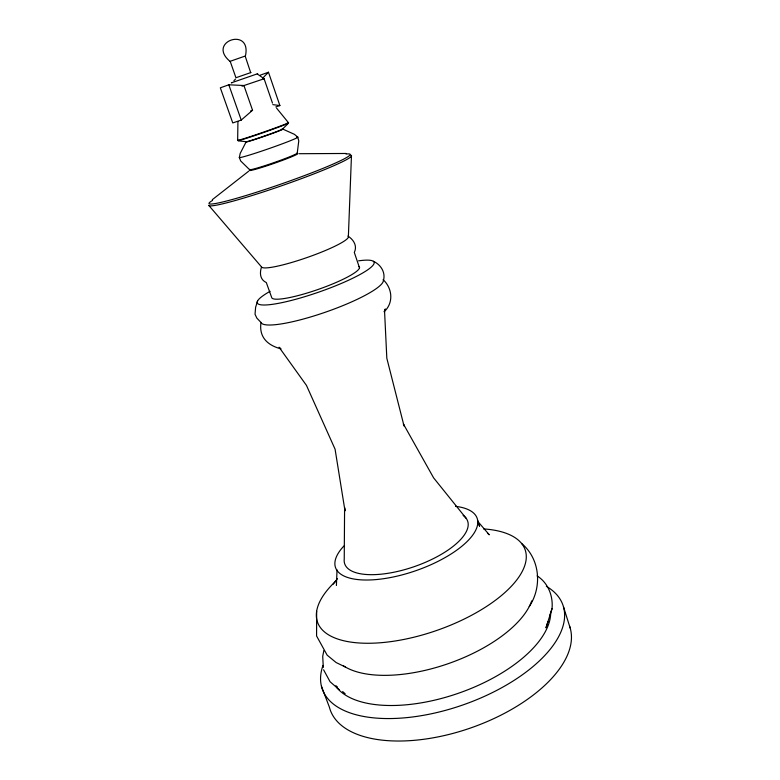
<?xml version="1.0" encoding="UTF-8"?>
<svg xmlns="http://www.w3.org/2000/svg" width="780" height="780" viewBox="0 0 780 780"><rect width="100%" height="100%" fill="white"/><g stroke="black" fill="none" stroke-linecap="round" stroke-linejoin="round"><path stroke-width="1.17" d="M237.656 140.341L237.929 121.563M316.651 611.286L316.582 635.983L327.142 655.142L336.102 662.522L345.423 667.036M351.448 156.068L348.348 237.198A46 6.22 -19.2 0 1 305.38 258.112A46 6.22 -19.2 0 1 261.534 266.955L208.738 205.345A75.582 5.46 -19.2 0 0 286.328 184.109A75.582 5.46 -19.2 0 0 350.727 155.191M336.404 585.507L337.028 569.887M297.229 153.192L298.779 140.868L297.697 137.066L294.421 134.335L282.867 129.129M261.534 266.955C259.535 272.922 259.896 279.61 266.311 282.555L271.791 297.794A46.459 7.537 -19.2 0 0 320.785 288.512A46.459 7.537 -19.2 0 0 358.995 266.438M323.866 650.53L322.715 656.292L323.3 667.466M257.644 300.817L255.616 307.271L255.031 314.243L256.834 318.094L261.017 322.471C258.736 337.282 267.764 345.384 280.976 348.875L279.698 347.753M537.118 575.884C548.145 582.913 553.283 595.988 552.016 608.731L545.99 627.832L547.979 621.553M549.919 615.371L552.016 608.731M245.378 56.189C252.223 26.13 205.978 41.506 230.129 61.464M529.259 606.548C542.315 586.96 540.169 558.86 521.557 543.436M333.255 584.132L337.467 578.643M233.883 80.779L235.492 79.072M262.597 78.273L268.466 72.228L279.883 105.563L275.808 106.948M282.906 128.739L287.986 123.688M241.234 120.071L252.554 110.263L243.925 85.517L228.813 84.786L220.33 87.828L232.762 122.938L241.234 120.071L228.813 84.786M212.316 199.67L248.684 171.191M250.926 72.54L235.94 77.737L230.178 61.298L245.164 56.062L250.692 72.657M257.234 73.915L264.098 78.751L272.483 103.116M263.523 78.994L264.098 78.751L242.024 86.19M260.305 75.153L268.466 72.228M250.663 110.906L252.554 110.263M232.147 82.67L231.368 82.836L257.663 73.72M299.237 153.709L346.047 153.475M238.524 140.858L245.671 141.658M272.795 104.617L279.883 105.563M373.337 261.281C380.825 264.576 385.885 272.542 383.36 280.761A64.73 11.563 -19.2 0 1 323.7 312.78A64.73 11.563 -19.2 0 1 261.017 322.471M335.887 685.698L337.574 687.16M342.625 691.558L345.15 693.751M339.553 689.998L330.057 681.71L323.593 669.796M487.471 533.179L489.284 534.788L478.081 521.761M347.939 236.057C353.496 239.636 357.572 245.836 354.315 252.447L359.502 267.823M249.59 169.679L240.698 160.982L239.343 157.56L240.211 153.368L246.051 142.038A19.549 0.643 -19.2 0 0 267.628 135.155A19.549 0.643 -19.2 0 0 282.194 129.236M276.539 108.079L288.366 122.587M466.255 518.447L433.592 477.828L403.377 423.95L404.04 425.977L386.822 358.225L384.569 311.317L385.369 308.958L384.121 311.766C393.91 302.835 392.379 288.151 383.107 279.64M279.065 347.197L306.472 385.418L335.069 449.163L344.994 510.851L344.594 507.566L344.243 559.016A65.072 25.467 -19.2 0 0 417.125 565.617A65.072 25.467 -19.2 0 0 463.135 515.414M477.789 521.966L479.602 526.266L477.652 520.328M321.467 686.361L329.375 707.119A126.799 63.394 -19.2 0 0 468.546 728.695A126.799 63.394 -19.2 0 0 569.517 625.969M563.482 606.811L570.209 628.134M546.341 586.307A127.442 61.366 -19.2 0 1 464.11 704.525A127.442 61.366 -19.2 0 1 322.988 665.428M531.707 600.892A105.651 48.272 -19.2 0 1 447.671 663.858A105.651 48.272 -19.2 0 1 343.415 665.798M483.571 528.908A109.931 47.102 -19.2 0 1 505.976 591.562A109.931 47.102 -19.2 0 1 359.463 643.003A109.931 47.102 -19.2 0 1 336.356 580.593M455.51 506.337A74.978 29.357 -19.2 0 1 462.111 546.029A74.978 29.357 -19.2 0 1 366.483 580.018A74.978 29.357 -19.2 0 1 343.892 546.01M358.566 260.851A61.854 10.043 -19.2 0 1 357.484 275.857A61.854 10.043 -19.2 0 1 276.812 303.635A61.854 10.043 -19.2 0 1 270.094 291.31M550.7 613.353A115.001 54.863 -19.2 0 1 457.899 693.44A115.001 54.863 -19.2 0 1 336.443 687.17M346.057 154.06A74.704 5.294 -19.2 0 1 280.517 184.246A74.704 5.294 -19.2 0 1 212.521 200.441M297.209 152.909A25.301 1.404 -19.2 0 1 273.039 162.942A25.301 1.404 -19.2 0 1 249.766 169.328M296.819 153.514A25.633 1.433 -19.2 0 1 275.642 162.825A25.633 1.433 -19.2 0 1 249.688 170.108M282.087 129.012A19.51 0.634 -19.2 0 1 265.746 135.554A19.51 0.634 -19.2 0 1 246.158 141.609M287.41 122.752A26.92 0.78 -19.2 0 1 264.878 131.664A26.92 0.78 -19.2 0 1 237.9 140.098M287.42 123.162A26.793 0.79 -19.2 0 1 264.995 132.034A26.793 0.79 -19.2 0 1 238.144 140.419M296.556 137.192A30.995 1.336 -19.2 0 1 270.816 147.966A30.995 1.336 -19.2 0 1 239.606 157.189"/></g></svg>
